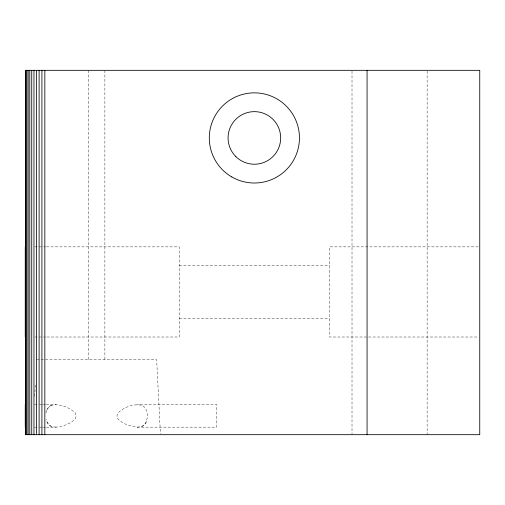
<?xml version="1.0" encoding="UTF-8"?>
<svg xmlns="http://www.w3.org/2000/svg" width="505" height="505" viewBox="0 0 505 505"><rect width="100%" height="100%" fill="white"/><g stroke="black" fill="none" stroke-linecap="round" stroke-linejoin="round"><path stroke-width="0.38" stroke-dasharray="2.52 1.89" d="M34.719 396.33L35.356 383.813M45.936 412.976L46.801 410.262A13.168 8.017 90 0 1 51.466 405.326C59.893 403.381 69.248 407.27 75.346 412.976L76.274 415.893L75.346 418.809C67.878 426.353 56.39 428.044 46.182 427.161M136.975 427.161L141.772 426.466A13.168 8.017 90 0 0 146.437 421.53L147.593 415.893L146.437 410.262A13.168 8.017 -90 0 0 141.772 405.326C133.345 403.381 123.99 407.27 117.886 412.976L116.958 415.893L117.886 418.809C122.734 423.992 130.132 426.252 136.975 427.161L216.815 427.161L216.815 404.625L136.975 404.625M34.681 246.863L45.677 246.863M46.466 246.863L179.256 246.863L179.256 337.012L46.466 337.012M478.178 246.863L329.5 246.863L329.5 337.012L478.178 337.012M179.256 265.649L329.5 265.649M179.256 318.232L329.5 318.232M34.681 337.012L45.677 337.012M36.594 359.554L156.645 359.554L160.432 433.896M34.555 404.625L39.207 404.625M39.977 404.625L42.306 404.625M43.083 404.625L45.406 404.625M46.182 404.625L56.257 404.625M34.555 427.161L39.207 427.161M39.977 427.161L42.306 427.161M43.083 427.161L45.406 427.161M56.257 427.161L51.466 426.466A13.168 8.017 -90 0 1 46.801 421.53L46.151 419.491M427.135 71.11L427.135 434.679M352.01 71.11L352.01 434.679M104.882 70.321L104.882 359.554M88.356 70.321L88.356 359.554M51.466 426.46A13.168 8.017 90 0 1 46.801 421.53M146.437 421.53A13.168 8.017 -90 0 1 141.772 426.46M46.801 410.262A13.168 8.017 -90 0 1 51.466 405.326"/><path stroke-width="0.76" d="M25.25 434.679L479.75 434.679L479.75 70.321L25.395 70.321L25.395 434.679M367.066 70.321L367.066 434.679M44.831 70.321L44.831 434.679M41.915 70.321L41.915 434.679M39.106 70.321L39.106 434.679M36.436 70.321L36.436 434.679M33.968 70.321L33.968 434.679M31.739 70.321L31.739 434.679M29.789 70.321L29.789 434.679M28.154 70.321L28.154 434.679M26.86 70.321L26.86 434.679M25.938 70.321L25.938 434.679M25.25 246.863L25.25 337.012M25.25 404.625L25.25 427.161M231.839 176.971A45.071 45.071 0 0 0 299.452 137.934A45.071 45.071 0 0 0 231.839 98.898A45.071 45.071 0 0 0 231.839 176.971M235.784 156.531A26.292 26.292 0 0 0 279.776 144.739A26.292 26.292 0 0 0 247.57 112.539A26.292 26.292 0 0 0 235.784 156.531"/></g></svg>
